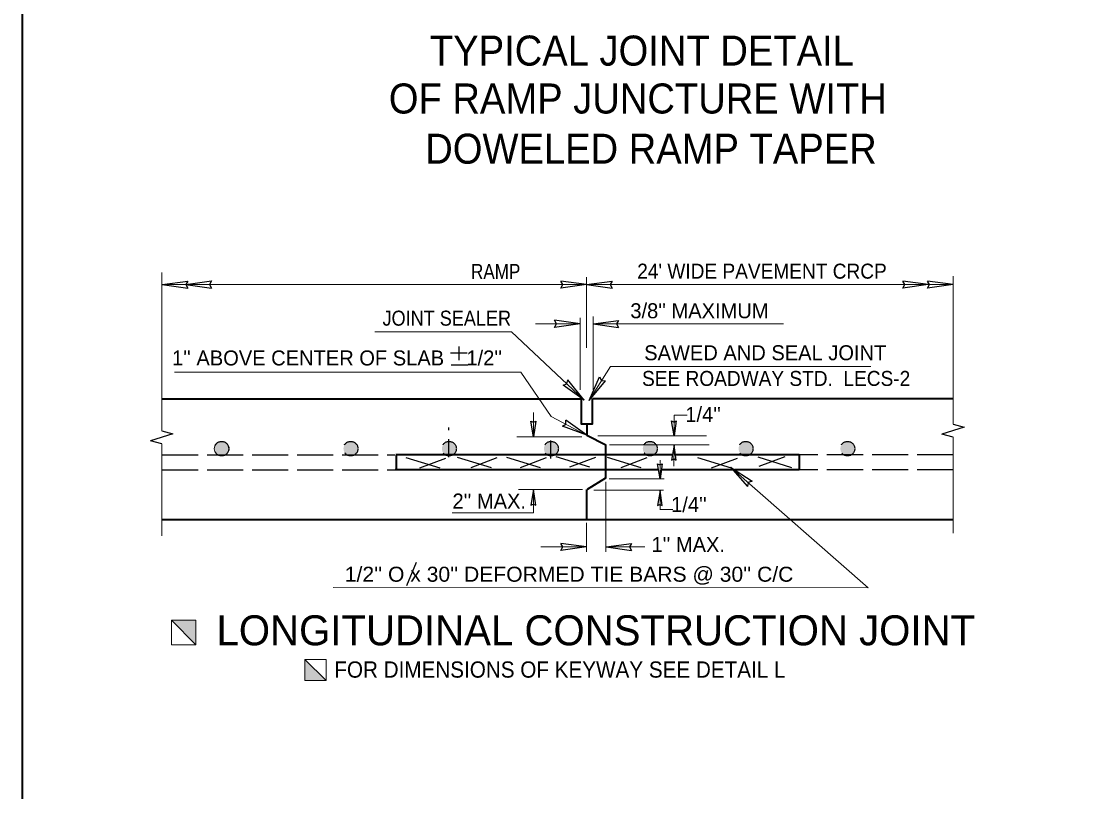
# Model space of a CAD drawing. Extents: x 34103 to 34476, y -22046 to -21727.
# Drawn here: x 34140.5 to 34212, y -21943.2 to -21891.9 of the extents above; entities that cross this region are included whole.
import ezdxf

# ---------------------------------------------------------------- set-up
doc = ezdxf.new("R2010")
doc.units = 0
doc.header["$LTSCALE"] = 0.4
doc.linetypes.add('LONG_DASHED', pattern=[7.5, 6, -1.5])
doc.linetypes.add('MEDIUM_DASHED', pattern=[4.5, 3, -1.5])
doc.layers.add('1', color=7, linetype='Continuous', lineweight=25)
doc.layers.add('40', color=7, linetype='Continuous', lineweight=35)

msp = doc.modelspace()

# ---------------------------------------------------------------- hatches: boundary and pattern name
at = {"layer": '1'}
for points in [[(34154.3412, -21920.3605, 1), (34153.3734, -21920.3605, 1)], [(34161.9697, -21920.3605, 1), (34162.9374, -21920.3605, 1)], [(34169.493, -21920.3605, 1), (34168.5252, -21920.3605, 1)], [(34175.316, -21920.3605, 1), (34176.2838, -21920.3605, 1)], [(34182.874, -21920.3605, 1), (34181.9062, -21920.3605, 1)], [(34188.2818, -21920.3605, 1), (34189.2496, -21920.3605, 1)], [(34196.0277, -21920.3605, 1), (34195.0599, -21920.3605, 1)], [(34150.5108, -21931.7772), (34152.1531, -21933.4227), (34152.1531, -21931.7772)], [(34160.8159, -21935.8067), (34159.4079, -21934.3962), (34159.4079, -21935.8067)]]:
    msp.add_hatch(color=256, dxfattribs=at).paths.add_polyline_path(points)

# ---------------------------------------------------------------- linework, layer by layer
at = {"layer": '1', "lineweight": 13}
for p, q in [((34149.8871, -21919.1809), (34149.8871, -21908.6192)), ((34149.8871, -21909.4322), (34178.1637, -21909.4322)), ((34202.5762, -21909.4322), (34174.3377, -21909.4322)), ((34178.1637, -21913.6367), (34178.1637, -21908.9368)), ((34202.5762, -21918.7311), (34202.5762, -21908.87)), ((34177.7323, -21916.4411), (34177.7323, -21911.6413)), ((34178.5952, -21916.4411), (34178.5952, -21911.5603)), ((34174.7661, -21912.0457), (34177.7323, -21912.0457)), ((34191.2897, -21912.0457), (34178.5952, -21912.0457)), ((34173.1698, -21912.5836), (34164.0705, -21912.5836)), ((34177.9979, -21917.1209), (34173.1698, -21912.5836)), ((34173.7953, -21915.2547), (34150.7126, -21915.2547)), ((34174.62, -21919.569), (34174.62, -21917.9479)), ((34184.8702, -21918.1337), (34183.9883, -21918.1337)), ((34183.9883, -21919.5152), (34183.9883, -21918.1337)), ((34178.9187, -21919.5152), (34186.1456, -21919.5152)), ((34149.8871, -21920.0381), (34149.8871, -21926.157)), ((34173.5274, -21919.569), (34177.8402, -21919.569)), ((34179.6908, -21920.1084), (34186.3244, -21920.1084)), ((34183.9762, -21921.5344), (34183.9892, -21920.1084)), ((34202.5762, -21919.5883), (34202.5762, -21925.9917)), ((34192.321, -21920.7771), (34184.3677, -21920.7771)), ((34183.0557, -21921.1284), (34183.0557, -21922.3608)), ((34179.6738, -21922.3735), (34183.3412, -21922.3735)), ((34173.6352, -21923.0746), (34177.8942, -21923.0746)), ((34179.4581, -21927.2273), (34179.4581, -21922.5762)), ((34174.62, -21924.6386), (34174.62, -21923.1328)), ((34178.6491, -21923.1286), (34183.2873, -21923.1286)), ((34183.0557, -21924.4228), (34183.0557, -21923.1286)), ((34183.9192, -21924.4228), (34183.0509, -21924.4228)), ((34169.2142, -21924.6386), (34174.62, -21924.6386)), ((34178.1637, -21927.2273), (34178.1637, -21925.3031)), ((34175.1131, -21926.9037), (34178.1637, -21926.9037)), ((34182.0545, -21926.9037), (34179.4581, -21926.9037))]:
    msp.add_line(p, q, dxfattribs=at)
at = {"layer": '1'}
for p, q in [((34149.9042, -21909.4331), (34151.6073, -21909.1991)), ((34149.9042, -21909.4331), (34151.6073, -21909.6671)), ((34151.475, -21909.4253), (34153.178, -21909.1913)), ((34151.475, -21909.4253), (34153.178, -21909.6593)), ((34178.1634, -21909.4314), (34176.4604, -21909.1974)), ((34178.1634, -21909.4314), (34176.4604, -21909.6654)), ((34178.1641, -21909.4331), (34179.8671, -21909.1991)), ((34178.1641, -21909.4331), (34179.8671, -21909.6671)), ((34200.9246, -21909.4314), (34199.2216, -21909.1974)), ((34200.9246, -21909.4314), (34199.2216, -21909.6654)), ((34202.5751, -21909.4314), (34200.8721, -21909.1974)), ((34202.5751, -21909.4314), (34200.8721, -21909.6654)), ((34177.732, -21912.0449), (34176.029, -21911.8109)), ((34177.732, -21912.0449), (34176.029, -21912.2789)), ((34178.5956, -21912.0466), (34180.2986, -21911.8126)), ((34178.5956, -21912.0466), (34180.2986, -21912.2806)), ((34169.6493, -21913.5628), (34169.6493, -21914.4623)), ((34169.1011, -21913.9657), (34170.2147, -21913.9657)), ((34169.1438, -21914.7789), (34170.2575, -21914.7789)), ((34177.9982, -21917.1201), (34176.9175, -21915.7833)), ((34178.3302, -21917.1596), (34179.0218, -21915.5857)), ((34178.3302, -21917.1596), (34179.4207, -21915.8307)), ((34177.9982, -21917.1201), (34176.597, -21916.1243)), ((34174.62, -21919.569), (34174.4515, -21918.5297)), ((34174.7762, -21918.533), (34174.62, -21919.569)), ((34178.1758, -21919.4643), (34176.7818, -21918.4586)), ((34183.9883, -21919.5151), (34183.8241, -21918.5024)), ((34184.1409, -21918.5024), (34183.9883, -21919.5152)), ((34178.1758, -21919.4643), (34176.5622, -21918.8718)), ((34202.5762, -21919.5883), (34201.8205, -21919.3866)), ((34149.8871, -21920.0381), (34149.1313, -21919.8364)), ((34183.9883, -21920.1246), (34183.8241, -21921.1372)), ((34184.1409, -21921.1372), (34183.9883, -21920.1245)), ((34166.1382, -21920.9508), (34168.383, -21921.6415)), ((34169.5571, -21920.9162), (34171.8019, -21921.6069)), ((34170.4896, -21921.6069), (34172.2162, -21920.9507)), ((34172.8378, -21920.9162), (34175.0827, -21921.6069)), ((34173.7703, -21921.6069), (34175.497, -21920.9507)), ((34176.1187, -21920.8818), (34178.3635, -21921.5724)), ((34177.0512, -21921.5724), (34178.7778, -21920.9162)), ((34179.5376, -21920.9162), (34181.7824, -21921.6069)), ((34180.4701, -21921.6069), (34182.1967, -21920.9507)), ((34185.5467, -21920.9508), (34187.7915, -21921.6415)), ((34189.5687, -21920.9142), (34191.8135, -21921.6049)), ((34189.6603, -21921.5318), (34191.3869, -21920.8757)), ((34167.0707, -21921.6415), (34168.7973, -21920.9853)), ((34183.0549, -21922.3727), (34182.8907, -21921.3599)), ((34183.2076, -21921.3598), (34183.0549, -21922.3727)), ((34186.4792, -21921.6415), (34188.2058, -21920.9853)), ((34187.7492, -21921.5867), (34189.1844, -21922.5327)), ((34187.7492, -21921.5867), (34188.8761, -21922.8848)), ((34183.0549, -21923.1387), (34182.8907, -21924.1514)), ((34183.2076, -21924.1515), (34183.0549, -21923.1386)), ((34178.1633, -21926.9028), (34176.4603, -21926.6688)), ((34179.4584, -21926.9045), (34181.1614, -21926.6705)), ((34178.1633, -21926.9028), (34176.4603, -21927.1368)), ((34179.4584, -21926.9045), (34181.1614, -21927.1385)), ((34166.1882, -21929.4787), (34166.8432, -21927.9303))]:
    msp.add_line(p, q, dxfattribs=at)
at = {"layer": '1', "lineweight": 35}
for p, q in [((34149.8871, -21917.0338), (34177.7948, -21917.0338)), ((34202.5762, -21917.0338), (34178.5574, -21917.0338)), ((34183.8711, -21920.7771), (34165.4634, -21920.7771)), ((34165.4803, -21920.7825), (34165.4803, -21921.7577)), ((34192.321, -21920.7771), (34184.106, -21920.7771)), ((34192.321, -21920.7771), (34192.321, -21921.7594)), ((34182.9159, -21921.7594), (34165.4269, -21921.7594)), ((34187.8992, -21921.7594), (34183.1977, -21921.7594)), ((34192.321, -21921.7594), (34188.0112, -21921.7594)), ((34178.1829, -21925.0525), (34178.1829, -21923.0705)), ((34149.8871, -21925.0824), (34202.5762, -21925.0824))]:
    msp.add_line(p, q, dxfattribs=at)
at = {"layer": '1', "linetype": 'MEDIUM_DASHED'}
for p, q in [((34168.9993, -21920.9323), (34168.9993, -21918.9593)), ((34175.7867, -21921.0238), (34175.7867, -21919.514))]:
    msp.add_line(p, q, dxfattribs=at)
at = {"layer": '1', "linetype": 'LONG_DASHED'}
for p, q in [((34149.8871, -21920.7771), (34165.3904, -21920.7771)), ((34202.5762, -21920.7771), (34192.321, -21920.7771)), ((34149.8871, -21921.7594), (34165.3904, -21921.7594)), ((34202.5762, -21921.7594), (34192.321, -21921.7594))]:
    msp.add_line(p, q, dxfattribs=at)
at = {"layer": '1', "lineweight": 35}
for points in [[(34140.6042, -21981.2803), (34140.6182, -21776.2912), (34466.0791, -21776.2913), (34466.0791, -21981.2912), (34140.5294, -21981.2912)], [(34177.7948, -21917.0338), (34177.7948, -21918.7129), (34178.5574, -21918.7129), (34178.5574, -21917.0338)], [(34178.1829, -21918.709), (34178.1829, -21919.4662), (34179.4457, -21920.107)], [(34179.4268, -21920.107), (34179.4268, -21922.3343), (34178.1999, -21923.0705)]]:
    msp.add_lwpolyline(points, dxfattribs=at)
at = {"layer": '1'}
for points in [[(34151.6073, -21909.1991), (34151.4755, -21909.4355), (34151.6073, -21909.6671)], [(34153.178, -21909.1913), (34153.0462, -21909.4277), (34153.178, -21909.6593)], [(34176.4604, -21909.6654), (34176.5922, -21909.429), (34176.4604, -21909.1974)], [(34179.8671, -21909.1991), (34179.7353, -21909.4355), (34179.8671, -21909.6671)], [(34199.2216, -21909.6654), (34199.3533, -21909.429), (34199.2216, -21909.1974)], [(34200.8721, -21909.6654), (34201.0038, -21909.429), (34200.8721, -21909.1974)], [(34176.029, -21912.2789), (34176.1607, -21912.0425), (34176.029, -21911.8109)], [(34180.2986, -21911.8126), (34180.1668, -21912.049), (34180.2986, -21912.2806)], [(34176.597, -21916.1243), (34176.8549, -21916.0423), (34176.9175, -21915.7833)], [(34179.0218, -21915.5857), (34179.1544, -21915.8217), (34179.4207, -21915.8307)], [(34174.4515, -21918.5297), (34174.6215, -21918.5986), (34174.7762, -21918.533)], [(34176.5622, -21918.8718), (34176.7894, -21918.7249), (34176.7818, -21918.4586)], [(34183.8241, -21918.5024), (34183.9879, -21918.6002), (34184.1409, -21918.5024)], [(34202.5762, -21918.7311), (34203.3087, -21918.9265), (34201.8205, -21919.3866)], [(34149.8871, -21919.1809), (34150.6195, -21919.3763), (34149.1313, -21919.8364)], [(34182.8923, -21921.3599), (34183.048, -21921.4333), (34183.2092, -21921.3599)], [(34183.8241, -21921.1372), (34183.9879, -21921.0395), (34184.1409, -21921.1372)], [(34174.7762, -21924.1162), (34174.62, -21923.0802), (34174.4515, -21924.1195)], [(34189.1844, -21922.5327), (34188.9295, -21922.6238), (34188.8761, -21922.8848)], [(34174.4515, -21924.1195), (34174.6215, -21924.0506), (34174.7762, -21924.1162)], [(34182.8923, -21924.1514), (34183.048, -21924.078), (34183.2092, -21924.1514)], [(34176.4603, -21927.1368), (34176.5921, -21926.9004), (34176.4603, -21926.6688)], [(34181.1614, -21926.6705), (34181.0297, -21926.9069), (34181.1614, -21927.1385)]]:
    msp.add_lwpolyline(points, dxfattribs=at)
at = {"layer": '1', "lineweight": 13}
for points in [[(34178.5372, -21916.8191), (34179.7518, -21914.8771), (34197.0851, -21914.8771)], [(34178.0645, -21919.408), (34175.8107, -21918.2235), (34173.7952, -21915.2547)], [(34187.7495, -21921.5858), (34196.9262, -21929.6243), (34161.2824, -21929.6051)]]:
    msp.add_lwpolyline(points, dxfattribs=at)
for points in [[(34150.5108, -21931.7772), (34152.1531, -21931.7772), (34152.1531, -21933.4227), (34150.5108, -21933.4227)], [(34150.5108, -21931.7772), (34152.1531, -21933.4227), (34152.1531, -21931.7772)], [(34160.8159, -21935.8067), (34159.4079, -21935.8067), (34159.4079, -21934.3962), (34160.8159, -21934.3962)], [(34160.8159, -21935.8067), (34159.4079, -21934.3962), (34159.4079, -21935.8067)]]:
    msp.add_lwpolyline(points, close=True, dxfattribs=at)
at = {"layer": '1', "linetype": 'MEDIUM_DASHED'}
for centre in [(34153.8573, -21920.3605), (34162.4535, -21920.3605), (34169.0091, -21920.3605), (34175.7999, -21920.3605), (34182.3901, -21920.3605), (34188.7657, -21920.3605), (34195.5438, -21920.3605)]:
    msp.add_circle(centre, 0.4839, dxfattribs=at)
at = {"layer": '1', "lineweight": 13}
msp.add_circle((34153.8572, -21920.3604), 0.4837, dxfattribs=at)

# ---------------------------------------------------------------- texts
at = {"layer": '1'}
for s, height, width, p in [('RAMP', 1, 0.85, (34170.4688, -21909.0592)), ("24' WIDE PAVEMENT CRCP", 1, 0.95, (34181.5363, -21909.0355)), ('JOINT SEALER', 1, 0.9, (34164.5747, -21912.1672)), ('SEE ROADWAY STD.  LECS-2', 1, 0.95, (34181.8598, -21916.1814)), (" 1/2'' O x 30'' DEFORMED TIE BARS @ 30'' C/C", 1, 1.05, (34161.6732, -21929.2242)), ('FOR DIMENSIONS OF KEYWAY SEE DETAIL L', 1.083, 0.95, (34161.3665, -21935.6146))]:
    msp.add_text(s, height=height, dxfattribs=dict(at, width=width)).set_placement(p)
for s, height, p in [("3/8'' MAXIMUM", 1, (34181.0802, -21911.6732)), ("1'' ABOVE CENTER OF SLAB    1/2''", 1, (34150.5547, -21914.8173)), ('SAWED AND SEAL JOINT', 1, (34182.0025, -21914.4699)), ("1/4''", 1, (34184.7403, -21918.5807)), ("2'' MAX.", 1, (34169.2343, -21924.3501)), ("1/4''", 1, (34183.7965, -21924.5803)), ("1'' MAX.", 1, (34182.4879, -21927.2517)), ('LONGITUDINAL CONSTRUCTION JOINT', 2, (34153.5195, -21933.4603))]:
    msp.add_text(s, height=height, dxfattribs=at).set_placement(p)
at = {"layer": '40', "width": 0.95}
for s, p in [('TYPICAL JOINT DETAIL', (34167.7317, -21894.8434)), ('OF RAMP JUNCTURE WITH', (34164.9944, -21898.0337)), ('DOWELED RAMP TAPER', (34167.4192, -21901.3773))]:
    msp.add_text(s, height=2, dxfattribs=at).set_placement(p)

doc.saveas('drawing.dxf')
